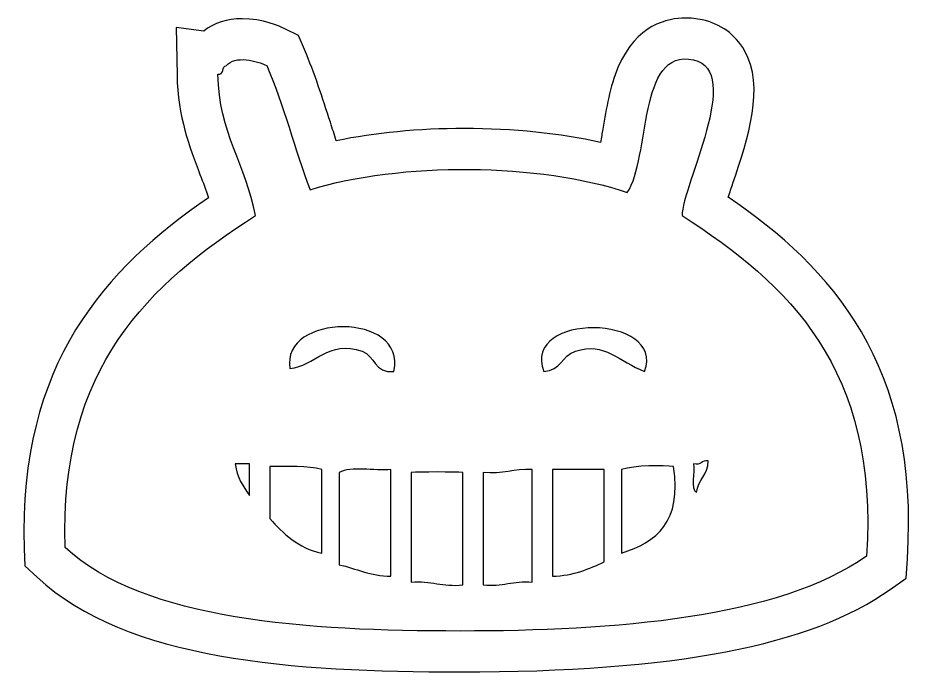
# Model space of a CAD drawing. Extents: x 38 to 447, y 163 to 471.
# Drawn here: x 336.3 to 446.6, y 380.5 to 460.4 of the extents above; entities that cross this region are included whole.
import ezdxf

# ---------------------------------------------------------------- set-up
doc = ezdxf.new("R2010")
doc.units = 0
doc.header["$MEASUREMENT"] = 0
doc.layers.add('LAYER_1', color=7, linetype='CONTINUOUS')

# ---------------------------------------------------------------- blocks, each defined once
blk = doc.blocks.new('BLOCK_5')
at = {"layer": 'LAYER_1', "color": 1}
blk.add_open_spline([(390.34, 380.48), (369.93, 380.48), (349.54, 381.88), (338.61, 392.05), (338.61, 392.05), (337.09, 393.46), (337.09, 393.46), (337.09, 393.46), (337.02, 395.54), (337.02, 395.54), (336.26, 418.25), (347.03, 429.85), (359.56, 438.46), (359.25, 439.41), (358.89, 440.34), (358.52, 441.3), (357.25, 444.61), (355.81, 448.35), (355.71, 453.46), (355.71, 453.46), (355.61, 459.28), (355.61, 459.28), (355.61, 459.28), (358.97, 458.83), (358.97, 458.83), (360.23, 459.82), (361.85, 460.35), (363.68, 460.35), (366.17, 460.35), (368.31, 459.4), (368.91, 459.1), (368.91, 459.1), (370.58, 458.29), (370.58, 458.29), (370.58, 458.29), (371.31, 456.57), (371.31, 456.57), (372.54, 453.68), (373.52, 450.63), (374.47, 447.68), (374.72, 446.91), (374.96, 446.16), (375.2, 445.42), (379.88, 446.4), (385.28, 446.92), (390.85, 446.92), (396.87, 446.92), (402.61, 446.32), (407.52, 445.21), (407.62, 445.79), (407.72, 446.36), (407.8, 446.84), (408.23, 449.41), (408.68, 452.07), (409.66, 454.38), (411.87, 459.64), (415.78, 460.43), (417.91, 460.43), (418.58, 460.43), (419.27, 460.36), (419.96, 460.21), (422.19, 459.73), (424.03, 458.41), (425.13, 456.48), (427.67, 452.03), (425.57, 445.76), (423.72, 440.23), (423.54, 439.7), (423.34, 439.1), (423.16, 438.53), (435.83, 429.85), (446.6, 418.04), (445.07, 394.32), (445.07, 394.32), (444.91, 391.95), (444.91, 391.95), (444.91, 391.95), (442.97, 390.57), (442.97, 390.57), (433.29, 383.68), (416.56, 380.48), (390.34, 380.48), (390.34, 380.48), (390.34, 380.48), (390.34, 380.48)], degree=3, knots=[0, 0, 0, 0, 1, 1, 1, 2, 2, 2, 3, 3, 3, 4, 4, 4, 5, 5, 5, 6, 6, 6, 7, 7, 7, 8, 8, 8, 9, 9, 9, 10, 10, 10, 11, 11, 11, 12, 12, 12, 13, 13, 13, 14, 14, 14, 15, 15, 15, 16, 16, 16, 17, 17, 17, 18, 18, 18, 19, 19, 19, 20, 20, 20, 21, 21, 21, 22, 22, 22, 23, 23, 23, 24, 24, 24, 25, 25, 25, 26, 26, 26, 27, 27, 27, 28, 28, 28, 28], dxfattribs=at)
at = {"layer": 'LAYER_1', "color": 7}
for points, knots in [([(361.77, 454.61), (361.1, 454.57), (361.53, 453.45), (360.71, 453.55), (360.84, 446.4), (364.18, 442.44), (365.3, 436.27), (352.34, 427.95), (341.28, 417.73), (342.02, 395.71), (351.67, 386.72), (371.73, 385.48), (390.34, 385.48), (409.2, 385.48), (429.34, 387.01), (440.08, 394.65), (441.56, 417.53), (430.56, 427.93), (417.5, 436.27), (417.47, 439.89), (425.05, 454.01), (418.91, 455.32), (412.01, 456.79), (413.67, 443.35), (410.8, 439.09), (400.29, 442.75), (382.86, 442.85), (372, 439.44), (370.11, 444.37), (368.75, 449.83), (366.71, 454.61), (365.51, 455.2), (362.78, 455.92), (361.77, 454.61)], [0, 0, 0, 0, 1, 1, 1, 2, 2, 2, 3, 3, 3, 4, 4, 4, 5, 5, 5, 6, 6, 6, 7, 7, 7, 8, 8, 8, 9, 9, 9, 10, 10, 10, 11, 11, 11, 11]), ([(382.23, 417.22), (379.86, 416.95), (379.93, 419.11), (378.35, 419.69), (374.29, 421.19), (372.54, 417.86), (369.53, 417.58), (368.32, 424.31), (383.91, 424.58), (382.23, 417.22)], [0, 0, 0, 0, 1, 1, 1, 2, 2, 2, 3, 3, 3, 3]), ([(412.92, 417.22), (409.82, 418.42), (408.03, 420.88), (404.45, 419.69), (402.67, 419.1), (402.75, 417.32), (400.57, 417.22), (397.89, 424.49), (415.52, 424.19), (412.92, 417.22)], [0, 0, 0, 0, 1, 1, 1, 2, 2, 2, 3, 3, 3, 3]), ([(420.68, 406.29), (420.7, 404.5), (419.43, 404.01), (419.27, 402.41), (418.46, 402.9), (419.13, 404.86), (418.91, 405.94), (419.91, 405.64), (419.83, 406.43), (420.68, 406.29)], [0, 0, 0, 0, 1, 1, 1, 2, 2, 2, 3, 3, 3, 3]), ([(362.83, 405.94), (363.42, 405.94), (364, 405.94), (364.59, 405.94), (364.59, 404.64), (364.59, 403.35), (364.59, 402.05), (363.82, 403.17), (363.01, 404.24), (362.83, 405.94)], [0, 0, 0, 0, 1, 1, 1, 2, 2, 2, 3, 3, 3, 3]), ([(367.06, 405.58), (369.29, 405.57), (371.67, 405.72), (373.41, 405.23), (373.41, 401.82), (373.41, 398.41), (373.41, 395), (370.5, 395.62), (368.73, 397.38), (367.06, 399.23), (367.06, 401.35), (367.06, 403.47), (367.06, 405.58)], [0, 0, 0, 0, 1, 1, 1, 2, 2, 2, 3, 3, 3, 4, 4, 4, 4]), ([(381.88, 405.23), (381.88, 400.88), (381.88, 396.53), (381.88, 392.18), (379.32, 392.21), (377.64, 393.12), (375.53, 393.59), (375.53, 397.35), (375.53, 401.11), (375.53, 404.88), (377.01, 405.63), (379.82, 405.05), (381.88, 405.23)], [0, 0, 0, 0, 1, 1, 1, 2, 2, 2, 3, 3, 3, 4, 4, 4, 4]), ([(399.16, 405.23), (399.16, 400.64), (399.16, 396.06), (399.16, 391.47), (396.83, 391.69), (395.54, 390.86), (393.16, 391.12), (393.16, 395.71), (393.16, 400.29), (393.16, 404.88), (395.55, 404.6), (396.91, 405.36), (399.16, 405.23)], [0, 0, 0, 0, 1, 1, 1, 2, 2, 2, 3, 3, 3, 4, 4, 4, 4]), ([(401.63, 405.23), (403.75, 405.23), (405.86, 405.23), (407.98, 405.23), (407.98, 401.47), (407.98, 397.7), (407.98, 393.94), (406.12, 393.1), (404.27, 392.25), (401.63, 392.18), (401.63, 396.53), (401.63, 400.88), (401.63, 405.23)], [0, 0, 0, 0, 1, 1, 1, 2, 2, 2, 3, 3, 3, 4, 4, 4, 4]), ([(410.09, 395), (410.09, 398.41), (410.09, 401.82), (410.09, 405.23), (411.66, 405.76), (415.33, 405.75), (416.44, 405.58), (417.53, 398.85), (414.38, 396.36), (410.09, 395)], [0, 0, 0, 0, 1, 1, 1, 2, 2, 2, 3, 3, 3, 3]), ([(390.69, 404.88), (390.69, 400.29), (390.69, 395.71), (390.69, 391.12), (388.19, 390.85), (386.76, 391.65), (384.35, 391.47), (384.35, 395.94), (384.35, 400.41), (384.35, 404.88), (385.35, 404.94), (389.69, 404.94), (390.69, 404.88)], [0, 0, 0, 0, 1, 1, 1, 2, 2, 2, 3, 3, 3, 4, 4, 4, 4])]:
    blk.add_open_spline(points, degree=3, knots=knots, dxfattribs=at)

msp = doc.modelspace()

# ---------------------------------------------------------------- block references
at = {"layer": 'LAYER_1'}
msp.add_blockref('BLOCK_5', (0, 0), dxfattribs=at)

doc.saveas('drawing.dxf')
